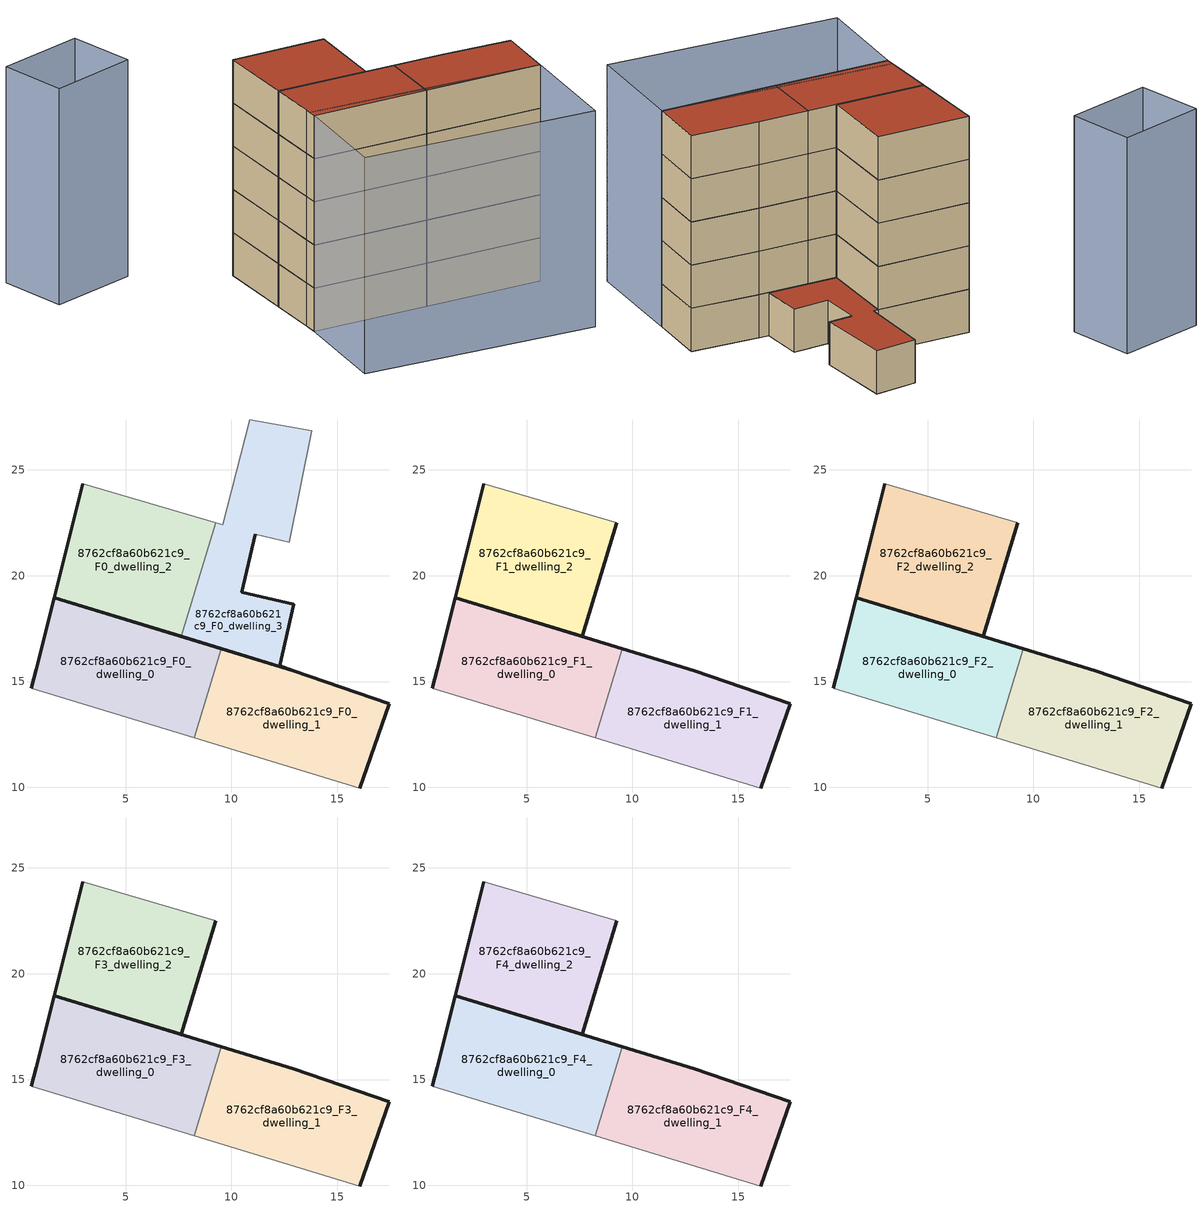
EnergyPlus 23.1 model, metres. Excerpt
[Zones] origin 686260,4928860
8762cf8a60b621c9_F0_dwelling_0
 floor ground (EU_floor_Construction): 8.25,12.34 9.53,16.55 1.62,18.95 0.77,15.58 0.55,14.69 z0
 wall outside (EU_wall_Construction): 0.55,14.69 0.77,15.58 1.62,18.95 9.53,16.55 z0:3
 wall to 8762cf8a60b621c9_F0_dwelling_1 (EU_wall_Construction): 9.53,16.55 8.25,12.34 z0:3
 wall adiabatic (EU_wall_Construction): 8.25,12.34 0.55,14.69 z0:3
8762cf8a60b621c9_F0_dwelling_1
 floor ground (EU_floor_Construction): 16.07,9.97 17.45,13.96 12.92,15.52 9.53,16.55 8.25,12.34 z0
 wall outside (EU_wall_Construction): 9.53,16.55 12.92,15.52 17.45,13.96 16.07,9.97 z0:3
 wall adiabatic (EU_wall_Construction): 16.07,9.97 8.25,12.34 z0:3
8762cf8a60b621c9_F0_dwelling_2
 floor ground (EU_floor_Construction): 7.62,17.13 9.26,22.51 2.98,24.36 1.62,18.95 z0
 wall outside (EU_wall_Construction): 7.62,17.13 1.62,18.95 2.98,24.36 z0:3
 wall adiabatic (EU_wall_Construction): 2.98,24.36 9.26,22.51 z0:3
 wall to 8762cf8a60b621c9_F0_dwelling_3 (EU_wall_Construction): 9.26,22.51 7.62,17.13 z0:3
8762cf8a60b621c9_F0_dwelling_3
 floor ground (EU_floor_Construction): 12.92,15.52 12.28,15.74 12.95,18.66 10.49,19.23 11.12,21.96 12.74,21.58 13.79,26.84 10.86,27.36 9.59,22.41 9.26,22.51 7.62,17.13 z0
 wall outside (EU_wall_Construction): 11.12,21.96 10.49,19.23 12.95,18.66 12.28,15.74 12.92,15.52 7.62,17.13 z0:3
 wall adiabatic (EU_wall_Construction): 9.26,22.51 9.59,22.41 10.86,27.36 13.79,26.84 12.74,21.58 11.12,21.96 z0:3
 roof outside (EU_roof_Construction): 13.79,26.84 12.74,21.58 11.12,21.96 10.49,19.23 12.95,18.66 12.28,15.74 12.92,15.52 7.62,17.13 9.26,22.51 9.59,22.41 10.86,27.36 z3
8762cf8a60b621c9_F1_dwelling_0
 floor to 8762cf8a60b621c9_F0_dwelling_0 (EU_floor_Construction): 8.25,12.34 9.53,16.55 1.62,18.95 0.77,15.58 0.55,14.69 z3
 wall outside (EU_wall_Construction): 0.55,14.69 0.77,15.58 1.62,18.95 9.53,16.55 z3:6
 wall to 8762cf8a60b621c9_F1_dwelling_1 (EU_wall_Construction): 9.53,16.55 8.25,12.34 z3:6
 wall adiabatic (EU_wall_Construction): 8.25,12.34 0.55,14.69 z3:6
8762cf8a60b621c9_F1_dwelling_1
 floor to 8762cf8a60b621c9_F0_dwelling_1 (EU_floor_Construction): 16.07,9.97 17.45,13.96 12.92,15.52 9.53,16.55 8.25,12.34 z3
 wall outside (EU_wall_Construction): 9.53,16.55 12.92,15.52 17.45,13.96 16.07,9.97 z3:6
 wall adiabatic (EU_wall_Construction): 16.07,9.97 8.25,12.34 z3:6
8762cf8a60b621c9_F1_dwelling_2
 floor to 8762cf8a60b621c9_F0_dwelling_2 (EU_floor_Construction): 7.62,17.13 9.26,22.51 2.98,24.36 1.62,18.95 z3
 wall outside (EU_wall_Construction): 9.26,22.51 7.62,17.13 1.62,18.95 2.98,24.36 z3:6
 wall adiabatic (EU_wall_Construction): 2.98,24.36 9.26,22.51 z3:6
8762cf8a60b621c9_F2_dwelling_0
 floor to 8762cf8a60b621c9_F1_dwelling_0 (EU_floor_Construction): 8.25,12.34 9.53,16.55 1.62,18.95 0.77,15.58 0.55,14.69 z6
 wall outside (EU_wall_Construction): 0.55,14.69 0.77,15.58 1.62,18.95 9.53,16.55 z6:9
 wall to 8762cf8a60b621c9_F2_dwelling_1 (EU_wall_Construction): 9.53,16.55 8.25,12.34 z6:9
 wall adiabatic (EU_wall_Construction): 8.25,12.34 0.55,14.69 z6:9
8762cf8a60b621c9_F2_dwelling_1
 floor to 8762cf8a60b621c9_F1_dwelling_1 (EU_floor_Construction): 16.07,9.97 17.45,13.96 12.92,15.52 9.53,16.55 8.25,12.34 z6
 wall outside (EU_wall_Construction): 9.53,16.55 12.92,15.52 17.45,13.96 16.07,9.97 z6:9
 wall adiabatic (EU_wall_Construction): 16.07,9.97 8.25,12.34 z6:9
8762cf8a60b621c9_F2_dwelling_2
 floor to 8762cf8a60b621c9_F1_dwelling_2 (EU_floor_Construction): 7.62,17.13 9.26,22.51 2.98,24.36 1.62,18.95 z6
 wall outside (EU_wall_Construction): 9.26,22.51 7.62,17.13 1.62,18.95 2.98,24.36 z6:9
 wall adiabatic (EU_wall_Construction): 2.98,24.36 9.26,22.51 z6:9
8762cf8a60b621c9_F3_dwelling_0
 floor to 8762cf8a60b621c9_F2_dwelling_0 (EU_floor_Construction): 8.25,12.34 9.53,16.55 1.62,18.95 0.77,15.58 0.55,14.69 z9
 wall outside (EU_wall_Construction): 0.55,14.69 0.77,15.58 1.62,18.95 9.53,16.55 z9:12
 wall to 8762cf8a60b621c9_F3_dwelling_1 (EU_wall_Construction): 9.53,16.55 8.25,12.34 z9:12
 wall adiabatic (EU_wall_Construction): 8.25,12.34 0.55,14.69 z9:12
8762cf8a60b621c9_F3_dwelling_1
 floor to 8762cf8a60b621c9_F2_dwelling_1 (EU_floor_Construction): 16.07,9.97 17.45,13.96 12.92,15.52 9.53,16.55 8.25,12.34 z9
 wall outside (EU_wall_Construction): 9.53,16.55 12.92,15.52 17.45,13.96 16.07,9.97 z9:12
 wall adiabatic (EU_wall_Construction): 16.07,9.97 8.25,12.34 z9:12
8762cf8a60b621c9_F3_dwelling_2
 floor to 8762cf8a60b621c9_F2_dwelling_2 (EU_floor_Construction): 7.62,17.13 9.26,22.51 2.98,24.36 1.62,18.95 z9
 wall outside (EU_wall_Construction): 9.26,22.51 7.62,17.13 1.62,18.95 2.98,24.36 z9:12
 wall adiabatic (EU_wall_Construction): 2.98,24.36 9.26,22.51 z9:12
8762cf8a60b621c9_F4_dwelling_0
 floor to 8762cf8a60b621c9_F3_dwelling_0 (EU_floor_Construction): 8.25,12.34 9.53,16.55 1.62,18.95 0.77,15.58 0.55,14.69 z12
 wall outside (EU_wall_Construction): 0.55,14.69 0.77,15.58 1.62,18.95 9.53,16.55 z12:15
 wall to 8762cf8a60b621c9_F4_dwelling_1 (EU_wall_Construction): 9.53,16.55 8.25,12.34 z12:15
 wall adiabatic (EU_wall_Construction): 8.25,12.34 0.55,14.69 z12:15
 roof outside (EU_roof_Construction): 9.53,16.55 8.25,12.34 0.55,14.69 0.77,15.58 1.62,18.95 z15
8762cf8a60b621c9_F4_dwelling_1
 floor to 8762cf8a60b621c9_F3_dwelling_1 (EU_floor_Construction): 16.07,9.97 17.45,13.96 12.92,15.52 9.53,16.55 8.25,12.34 z12
 wall outside (EU_wall_Construction): 9.53,16.55 12.92,15.52 17.45,13.96 16.07,9.97 z12:15
 wall adiabatic (EU_wall_Construction): 16.07,9.97 8.25,12.34 z12:15
 roof outside (EU_roof_Construction): 17.45,13.96 16.07,9.97 8.25,12.34 9.53,16.55 12.92,15.52 z15
8762cf8a60b621c9_F4_dwelling_2
 floor to 8762cf8a60b621c9_F3_dwelling_2 (EU_floor_Construction): 7.62,17.13 9.26,22.51 2.98,24.36 1.62,18.95 z12
 wall outside (EU_wall_Construction): 9.26,22.51 7.62,17.13 1.62,18.95 2.98,24.36 z12:15
 wall adiabatic (EU_wall_Construction): 2.98,24.36 9.26,22.51 z12:15
 roof outside (EU_roof_Construction): 9.26,22.51 7.62,17.13 1.62,18.95 2.98,24.36 z15
shading: 16.07,9.97 13.54,2.61 / 13.54,2.61 -1.79,7.88 / -1.79,7.88 0.74,15.24 / 0.74,15.24 16.07,9.97 / -1.73,29.01 -7.9,29.03 / -7.9,29.03 -7.89,33.76 / -7.89,33.76 -1.72,33.75 / -1.72,33.75 -1.73,29.01 z0:15
[Building]
EU S2 Campaign: North Axis=0; Terrain=City; Solar Distribution=FullExterior
[Site:Location]
Bologna: Latitude=44.5; Longitude=11.25; Time Zone=1; Elevation=37
[SizingPeriod:WeatherFileDays]
AnnualSizingPeriod: Begin Month=1; Begin Day of Month=1; End Month=12; End Day of Month=31; Day of Week for Start Day=Monday; Use Weather File Daylight Saving Period=No; Use Weather File Rain and Snow Indicators=No
[MATERIAL]
EU_InternalMass_Material: Roughness=MediumRough; Thickness=0.1; Conductivity=1; Density=1800; Specific Heat=900; Thermal Absorptance=0.9; Solar Absorptance=0.7; Visible Absorptance=0.7
[MATERIAL:NOMASS] Roughness=MediumRough; Thermal Absorptance=0.9; Solar Absorptance=0.7; Visible Absorptance=0.7
Name | Thermal Resistance
EU_wall_NoMass | 0.905828
EU_roof_NoMass | 0.37593
EU_floor_NoMass | 0.67114
[CONSTRUCTION]
EU_wall_Construction: EU_wall_NoMass
EU_roof_Construction: EU_roof_NoMass
EU_floor_Construction: EU_floor_NoMass
EU_InternalMass_Construction: EU_InternalMass_Material
[ZONE] Type=1; Multiplier=1; Ceiling Height=autocalculate; Floor Area=autocalculate; Part of Total Floor Area=Yes
Name | Volume
8762cf8a60b621c9_F0_dwelling_0; 8762cf8a60b621c9_F1_dwelling_0; 8762cf8a60b621c9_F2_dwelling_0; 8762cf8a60b621c9_F3_dwelling_0; 8762cf8a60b621c9_F4_dwelling_0 | 107.531
8762cf8a60b621c9_F0_dwelling_1; 8762cf8a60b621c9_F1_dwelling_1; 8762cf8a60b621c9_F2_dwelling_1; 8762cf8a60b621c9_F3_dwelling_1; 8762cf8a60b621c9_F4_dwelling_1 | 107.545
8762cf8a60b621c9_F0_dwelling_2; 8762cf8a60b621c9_F1_dwelling_2; 8762cf8a60b621c9_F2_dwelling_2; 8762cf8a60b621c9_F3_dwelling_2; 8762cf8a60b621c9_F4_dwelling_2 | 107.537
8762cf8a60b621c9_F0_dwelling_3 | 107.541
[INTERNALMASS] Construction=EU_InternalMass_Construction
Name | Zone or ZoneList | Surface Area
8762cf8a60b621c9_F0_dwelling_0_EU_InternalMass | 8762cf8a60b621c9_F0_dwelling_0 | 35.844
8762cf8a60b621c9_F0_dwelling_1_EU_InternalMass | 8762cf8a60b621c9_F0_dwelling_1 | 35.849
8762cf8a60b621c9_F0_dwelling_2_EU_InternalMass | 8762cf8a60b621c9_F0_dwelling_2 | 35.8466
8762cf8a60b621c9_F0_dwelling_3_EU_InternalMass | 8762cf8a60b621c9_F0_dwelling_3 | 35.8472
8762cf8a60b621c9_F1_dwelling_0_EU_InternalMass | 8762cf8a60b621c9_F1_dwelling_0 | 47.7954
8762cf8a60b621c9_F1_dwelling_1_EU_InternalMass | 8762cf8a60b621c9_F1_dwelling_1 | 49.764
8762cf8a60b621c9_F1_dwelling_2_EU_InternalMass | 8762cf8a60b621c9_F1_dwelling_2 | 45.8233
8762cf8a60b621c9_F2_dwelling_0_EU_InternalMass | 8762cf8a60b621c9_F2_dwelling_0 | 47.7954
8762cf8a60b621c9_F2_dwelling_1_EU_InternalMass | 8762cf8a60b621c9_F2_dwelling_1 | 49.764
8762cf8a60b621c9_F2_dwelling_2_EU_InternalMass | 8762cf8a60b621c9_F2_dwelling_2 | 45.8233
8762cf8a60b621c9_F3_dwelling_0_EU_InternalMass | 8762cf8a60b621c9_F3_dwelling_0 | 47.7954
8762cf8a60b621c9_F3_dwelling_1_EU_InternalMass | 8762cf8a60b621c9_F3_dwelling_1 | 49.764
8762cf8a60b621c9_F3_dwelling_2_EU_InternalMass | 8762cf8a60b621c9_F3_dwelling_2 | 45.8233
8762cf8a60b621c9_F4_dwelling_0_EU_InternalMass | 8762cf8a60b621c9_F4_dwelling_0 | 47.7954
8762cf8a60b621c9_F4_dwelling_1_EU_InternalMass | 8762cf8a60b621c9_F4_dwelling_1 | 49.764
8762cf8a60b621c9_F4_dwelling_2_EU_InternalMass | 8762cf8a60b621c9_F4_dwelling_2 | 45.8233
[OTHEREQUIPMENT] Fuel Type=Electricity; Design Level Calculation Method=Watts/Area; Power per Zone Floor Area=1; Fraction Latent=0; Fraction Radiant=0; Fraction Lost=0; Carbon Dioxide Generation Rate=0; EndUse Subcategory=EU_Step8_InternalGains
Name | Zone or ZoneList or Space or SpaceList | Schedule
EU_Step8_InternalGain_8762cf8a60b621c9_F0_dwelling_0_f000 | 8762cf8a60b621c9_F0_dwelling_0 | EU_Step8_GainSchedule_8762cf8a60b621c9_F0_dwelling_0_f000
EU_Step8_InternalGain_8762cf8a60b621c9_F0_dwelling_1_f000 | 8762cf8a60b621c9_F0_dwelling_1 | EU_Step8_GainSchedule_8762cf8a60b621c9_F0_dwelling_1_f000
EU_Step8_InternalGain_8762cf8a60b621c9_F0_dwelling_2_f000 | 8762cf8a60b621c9_F0_dwelling_2 | EU_Step8_GainSchedule_8762cf8a60b621c9_F0_dwelling_2_f000
EU_Step8_InternalGain_8762cf8a60b621c9_F0_dwelling_3_f000 | 8762cf8a60b621c9_F0_dwelling_3 | EU_Step8_GainSchedule_8762cf8a60b621c9_F0_dwelling_3_f000
EU_Step8_InternalGain_8762cf8a60b621c9_F1_dwelling_0_f000 | 8762cf8a60b621c9_F1_dwelling_0 | EU_Step8_GainSchedule_8762cf8a60b621c9_F1_dwelling_0_f000
EU_Step8_InternalGain_8762cf8a60b621c9_F1_dwelling_1_f000 | 8762cf8a60b621c9_F1_dwelling_1 | EU_Step8_GainSchedule_8762cf8a60b621c9_F1_dwelling_1_f000
EU_Step8_InternalGain_8762cf8a60b621c9_F1_dwelling_2_f000 | 8762cf8a60b621c9_F1_dwelling_2 | EU_Step8_GainSchedule_8762cf8a60b621c9_F1_dwelling_2_f000
EU_Step8_InternalGain_8762cf8a60b621c9_F2_dwelling_0_f000 | 8762cf8a60b621c9_F2_dwelling_0 | EU_Step8_GainSchedule_8762cf8a60b621c9_F2_dwelling_0_f000
EU_Step8_InternalGain_8762cf8a60b621c9_F2_dwelling_1_f000 | 8762cf8a60b621c9_F2_dwelling_1 | EU_Step8_GainSchedule_8762cf8a60b621c9_F2_dwelling_1_f000
EU_Step8_InternalGain_8762cf8a60b621c9_F2_dwelling_2_f000 | 8762cf8a60b621c9_F2_dwelling_2 | EU_Step8_GainSchedule_8762cf8a60b621c9_F2_dwelling_2_f000
EU_Step8_InternalGain_8762cf8a60b621c9_F3_dwelling_0_f000 | 8762cf8a60b621c9_F3_dwelling_0 | EU_Step8_GainSchedule_8762cf8a60b621c9_F3_dwelling_0_f000
EU_Step8_InternalGain_8762cf8a60b621c9_F3_dwelling_1_f000 | 8762cf8a60b621c9_F3_dwelling_1 | EU_Step8_GainSchedule_8762cf8a60b621c9_F3_dwelling_1_f000
EU_Step8_InternalGain_8762cf8a60b621c9_F3_dwelling_2_f000 | 8762cf8a60b621c9_F3_dwelling_2 | EU_Step8_GainSchedule_8762cf8a60b621c9_F3_dwelling_2_f000
EU_Step8_InternalGain_8762cf8a60b621c9_F4_dwelling_0_f000 | 8762cf8a60b621c9_F4_dwelling_0 | EU_Step8_GainSchedule_8762cf8a60b621c9_F4_dwelling_0_f000
EU_Step8_InternalGain_8762cf8a60b621c9_F4_dwelling_1_f000 | 8762cf8a60b621c9_F4_dwelling_1 | EU_Step8_GainSchedule_8762cf8a60b621c9_F4_dwelling_1_f000
EU_Step8_InternalGain_8762cf8a60b621c9_F4_dwelling_2_f000 | 8762cf8a60b621c9_F4_dwelling_2 | EU_Step8_GainSchedule_8762cf8a60b621c9_F4_dwelling_2_f000
[ZONEVENTILATION:DESIGNFLOWRATE] Schedule=EU_AlwaysOn; Design Flow Rate Calculation Method=AirChanges/Hour; Air Changes per Hour=0.73129; Ventilation Type=Natural; Fan Pressure Rise=0; Fan Total Efficiency=1; Constant Term Coefficient=1; Temperature Term Coefficient=0; Velocity Term Coefficient=0; Velocity Squared Term Coefficient=0; Minimum Indoor Temperature=-100; Maximum Indoor Temperature=100; Delta Temperature=-100; Minimum Outdoor Temperature=-100; Maximum Outdoor Temperature=100; Maximum Wind Speed=40
Name | Zone or ZoneList or Space or SpaceList
EU_ConstantAir_8762cf8a60b621c9_F0_dwelling_0 | 8762cf8a60b621c9_F0_dwelling_0
EU_ConstantAir_8762cf8a60b621c9_F0_dwelling_1 | 8762cf8a60b621c9_F0_dwelling_1
EU_ConstantAir_8762cf8a60b621c9_F0_dwelling_2 | 8762cf8a60b621c9_F0_dwelling_2
EU_ConstantAir_8762cf8a60b621c9_F0_dwelling_3 | 8762cf8a60b621c9_F0_dwelling_3
EU_ConstantAir_8762cf8a60b621c9_F1_dwelling_0 | 8762cf8a60b621c9_F1_dwelling_0
EU_ConstantAir_8762cf8a60b621c9_F1_dwelling_1 | 8762cf8a60b621c9_F1_dwelling_1
EU_ConstantAir_8762cf8a60b621c9_F1_dwelling_2 | 8762cf8a60b621c9_F1_dwelling_2
EU_ConstantAir_8762cf8a60b621c9_F2_dwelling_0 | 8762cf8a60b621c9_F2_dwelling_0
EU_ConstantAir_8762cf8a60b621c9_F2_dwelling_1 | 8762cf8a60b621c9_F2_dwelling_1
EU_ConstantAir_8762cf8a60b621c9_F2_dwelling_2 | 8762cf8a60b621c9_F2_dwelling_2
EU_ConstantAir_8762cf8a60b621c9_F3_dwelling_0 | 8762cf8a60b621c9_F3_dwelling_0
EU_ConstantAir_8762cf8a60b621c9_F3_dwelling_1 | 8762cf8a60b621c9_F3_dwelling_1
EU_ConstantAir_8762cf8a60b621c9_F3_dwelling_2 | 8762cf8a60b621c9_F3_dwelling_2
EU_ConstantAir_8762cf8a60b621c9_F4_dwelling_0 | 8762cf8a60b621c9_F4_dwelling_0
EU_ConstantAir_8762cf8a60b621c9_F4_dwelling_1 | 8762cf8a60b621c9_F4_dwelling_1
EU_ConstantAir_8762cf8a60b621c9_F4_dwelling_2 | 8762cf8a60b621c9_F4_dwelling_2
[HVACTEMPLATE:THERMOSTAT] Constant Heating Setpoint=20; Constant Cooling Setpoint=50
EU_HeatOnly_8762cf8a60b621c9_F0_dwelling_0; EU_HeatOnly_8762cf8a60b621c9_F0_dwelling_1; EU_HeatOnly_8762cf8a60b621c9_F0_dwelling_2; EU_HeatOnly_8762cf8a60b621c9_F0_dwelling_3; EU_HeatOnly_8762cf8a60b621c9_F1_dwelling_0; EU_HeatOnly_8762cf8a60b621c9_F1_dwelling_1; EU_HeatOnly_8762cf8a60b621c9_F1_dwelling_2; EU_HeatOnly_8762cf8a60b621c9_F2_dwelling_0; EU_HeatOnly_8762cf8a60b621c9_F2_dwelling_1; EU_HeatOnly_8762cf8a60b621c9_F2_dwelling_2; EU_HeatOnly_8762cf8a60b621c9_F3_dwelling_0; EU_HeatOnly_8762cf8a60b621c9_F3_dwelling_1; EU_HeatOnly_8762cf8a60b621c9_F3_dwelling_2; EU_HeatOnly_8762cf8a60b621c9_F4_dwelling_0; EU_HeatOnly_8762cf8a60b621c9_F4_dwelling_1; EU_HeatOnly_8762cf8a60b621c9_F4_dwelling_2
[HVACTEMPLATE:ZONE:IDEALLOADSAIRSYSTEM] System Availability Schedule=EU_AlwaysOn; Maximum Heating Supply Air Temperature=50; Minimum Cooling Supply Air Temperature=13; Maximum Heating Supply Air Humidity Ratio=0.0156; Minimum Cooling Supply Air Humidity Ratio=0.0077; Heating Limit=NoLimit; Cooling Limit=NoLimit; Heating Availability Schedule=EU_AlwaysOn; Cooling Availability Schedule=EU_CoolingOff; Dehumidification Control Type=ConstantSensibleHeatRatio; Cooling Sensible Heat Ratio=0.7; Dehumidification Setpoint=60; Humidification Control Type=None; Humidification Setpoint=30; Outdoor Air Method=None; Outdoor Air Flow Rate per Person=0.00944; Outdoor Air Flow Rate per Zone Floor Area=0; Outdoor Air Flow Rate per Zone=0; Demand Controlled Ventilation Type=None; Outdoor Air Economizer Type=NoEconomizer; Heat Recovery Type=None; Sensible Heat Recovery Effectiveness=0.7; Latent Heat Recovery Effectiveness=0.65
Name | Template Thermostat
8762cf8a60b621c9_F0_dwelling_0 | EU_HeatOnly_8762cf8a60b621c9_F0_dwelling_0
8762cf8a60b621c9_F0_dwelling_1 | EU_HeatOnly_8762cf8a60b621c9_F0_dwelling_1
8762cf8a60b621c9_F0_dwelling_2 | EU_HeatOnly_8762cf8a60b621c9_F0_dwelling_2
8762cf8a60b621c9_F0_dwelling_3 | EU_HeatOnly_8762cf8a60b621c9_F0_dwelling_3
8762cf8a60b621c9_F1_dwelling_0 | EU_HeatOnly_8762cf8a60b621c9_F1_dwelling_0
8762cf8a60b621c9_F1_dwelling_1 | EU_HeatOnly_8762cf8a60b621c9_F1_dwelling_1
8762cf8a60b621c9_F1_dwelling_2 | EU_HeatOnly_8762cf8a60b621c9_F1_dwelling_2
8762cf8a60b621c9_F2_dwelling_0 | EU_HeatOnly_8762cf8a60b621c9_F2_dwelling_0
8762cf8a60b621c9_F2_dwelling_1 | EU_HeatOnly_8762cf8a60b621c9_F2_dwelling_1
8762cf8a60b621c9_F2_dwelling_2 | EU_HeatOnly_8762cf8a60b621c9_F2_dwelling_2
8762cf8a60b621c9_F3_dwelling_0 | EU_HeatOnly_8762cf8a60b621c9_F3_dwelling_0
8762cf8a60b621c9_F3_dwelling_1 | EU_HeatOnly_8762cf8a60b621c9_F3_dwelling_1
8762cf8a60b621c9_F3_dwelling_2 | EU_HeatOnly_8762cf8a60b621c9_F3_dwelling_2
8762cf8a60b621c9_F4_dwelling_0 | EU_HeatOnly_8762cf8a60b621c9_F4_dwelling_0
8762cf8a60b621c9_F4_dwelling_1 | EU_HeatOnly_8762cf8a60b621c9_F4_dwelling_1
8762cf8a60b621c9_F4_dwelling_2 | EU_HeatOnly_8762cf8a60b621c9_F4_dwelling_2
[SIZING:ZONE] Zone Cooling Design Supply Air Temperature Input Method=SupplyAirTemperature; Zone Cooling Design Supply Air Temperature=13; Zone Heating Design Supply Air Temperature Input Method=SupplyAirTemperature; Zone Heating Design Supply Air Temperature=50; Zone Cooling Design Supply Air Humidity Ratio=0.008; Zone Heating Design Supply Air Humidity Ratio=0.008; Cooling Design Air Flow Method=DesignDay; Cooling Design Air Flow Rate=0; Cooling Minimum Air Flow per Zone Floor Area=0.000762; Cooling Minimum Air Flow=0; Cooling Minimum Air Flow Fraction=0.2; Heating Design Air Flow Method=DesignDay; Heating Design Air Flow Rate=0; Heating Maximum Air Flow per Zone Floor Area=0.002032; Heating Maximum Air Flow=0.141576; Heating Maximum Air Flow Fraction=0.3; Account for Dedicated Outdoor Air System=No; Dedicated Outdoor Air System Control Strategy=NeutralSupplyAir; Dedicated Outdoor Air Low Setpoint Temperature for Design=autosize; Dedicated Outdoor Air High Setpoint Temperature for Design=autosize; Zone Load Sizing Method=Sensible Load Only No Latent Load; Zone Latent Cooling Design Supply Air Humidity Ratio Input Method=HumidityRatioDifference; Zone Cooling Design Supply Air Humidity Ratio Difference=0.005; Zone Latent Heating Design Supply Air Humidity Ratio Input Method=HumidityRatioDifference; Zone Humidification Design Supply Air Humidity Ratio Difference=0.005
8762cf8a60b621c9_F0_dwelling_0; 8762cf8a60b621c9_F0_dwelling_1; 8762cf8a60b621c9_F0_dwelling_2; 8762cf8a60b621c9_F0_dwelling_3; 8762cf8a60b621c9_F1_dwelling_0; 8762cf8a60b621c9_F1_dwelling_1; 8762cf8a60b621c9_F1_dwelling_2; 8762cf8a60b621c9_F2_dwelling_0; 8762cf8a60b621c9_F2_dwelling_1; 8762cf8a60b621c9_F2_dwelling_2; 8762cf8a60b621c9_F3_dwelling_0; 8762cf8a60b621c9_F3_dwelling_1; 8762cf8a60b621c9_F3_dwelling_2; 8762cf8a60b621c9_F4_dwelling_0; 8762cf8a60b621c9_F4_dwelling_1; 8762cf8a60b621c9_F4_dwelling_2
[SCHEDULE:CONSTANT]
Name | Hourly Value
EU_AlwaysOn | 1
EU_CoolingOff | 0
[SCHEDULE:FILE] Column Number=1; Rows to Skip at Top=0; Number of Hours of Data=8760; Column Separator=Comma; Interpolate to Timestep=No; Minutes per Item=60; Adjust Schedule for Daylight Savings=Yes
Name | File
EU_Step8_GainSchedule_8762cf8a60b621c9_F0_dwelling_0_f000 | ../../schedules/8762cf8a60b621c9/8762cf8a60b621c9_F0_dwelling_0_f000_gain.csv
EU_Step8_GainSchedule_8762cf8a60b621c9_F0_dwelling_1_f000 | ../../schedules/8762cf8a60b621c9/8762cf8a60b621c9_F0_dwelling_1_f000_gain.csv
EU_Step8_GainSchedule_8762cf8a60b621c9_F0_dwelling_2_f000 | ../../schedules/8762cf8a60b621c9/8762cf8a60b621c9_F0_dwelling_2_f000_gain.csv
EU_Step8_GainSchedule_8762cf8a60b621c9_F0_dwelling_3_f000 | ../../schedules/8762cf8a60b621c9/8762cf8a60b621c9_F0_dwelling_3_f000_gain.csv
EU_Step8_GainSchedule_8762cf8a60b621c9_F1_dwelling_0_f000 | ../../schedules/8762cf8a60b621c9/8762cf8a60b621c9_F1_dwelling_0_f000_gain.csv
EU_Step8_GainSchedule_8762cf8a60b621c9_F1_dwelling_1_f000 | ../../schedules/8762cf8a60b621c9/8762cf8a60b621c9_F1_dwelling_1_f000_gain.csv
EU_Step8_GainSchedule_8762cf8a60b621c9_F1_dwelling_2_f000 | ../../schedules/8762cf8a60b621c9/8762cf8a60b621c9_F1_dwelling_2_f000_gain.csv
EU_Step8_GainSchedule_8762cf8a60b621c9_F2_dwelling_0_f000 | ../../schedules/8762cf8a60b621c9/8762cf8a60b621c9_F2_dwelling_0_f000_gain.csv
EU_Step8_GainSchedule_8762cf8a60b621c9_F2_dwelling_1_f000 | ../../schedules/8762cf8a60b621c9/8762cf8a60b621c9_F2_dwelling_1_f000_gain.csv
EU_Step8_GainSchedule_8762cf8a60b621c9_F2_dwelling_2_f000 | ../../schedules/8762cf8a60b621c9/8762cf8a60b621c9_F2_dwelling_2_f000_gain.csv
EU_Step8_GainSchedule_8762cf8a60b621c9_F3_dwelling_0_f000 | ../../schedules/8762cf8a60b621c9/8762cf8a60b621c9_F3_dwelling_0_f000_gain.csv
EU_Step8_GainSchedule_8762cf8a60b621c9_F3_dwelling_1_f000 | ../../schedules/8762cf8a60b621c9/8762cf8a60b621c9_F3_dwelling_1_f000_gain.csv
EU_Step8_GainSchedule_8762cf8a60b621c9_F3_dwelling_2_f000 | ../../schedules/8762cf8a60b621c9/8762cf8a60b621c9_F3_dwelling_2_f000_gain.csv
EU_Step8_GainSchedule_8762cf8a60b621c9_F4_dwelling_0_f000 | ../../schedules/8762cf8a60b621c9/8762cf8a60b621c9_F4_dwelling_0_f000_gain.csv
EU_Step8_GainSchedule_8762cf8a60b621c9_F4_dwelling_1_f000 | ../../schedules/8762cf8a60b621c9/8762cf8a60b621c9_F4_dwelling_1_f000_gain.csv
EU_Step8_GainSchedule_8762cf8a60b621c9_F4_dwelling_2_f000 | ../../schedules/8762cf8a60b621c9/8762cf8a60b621c9_F4_dwelling_2_f000_gain.csv
